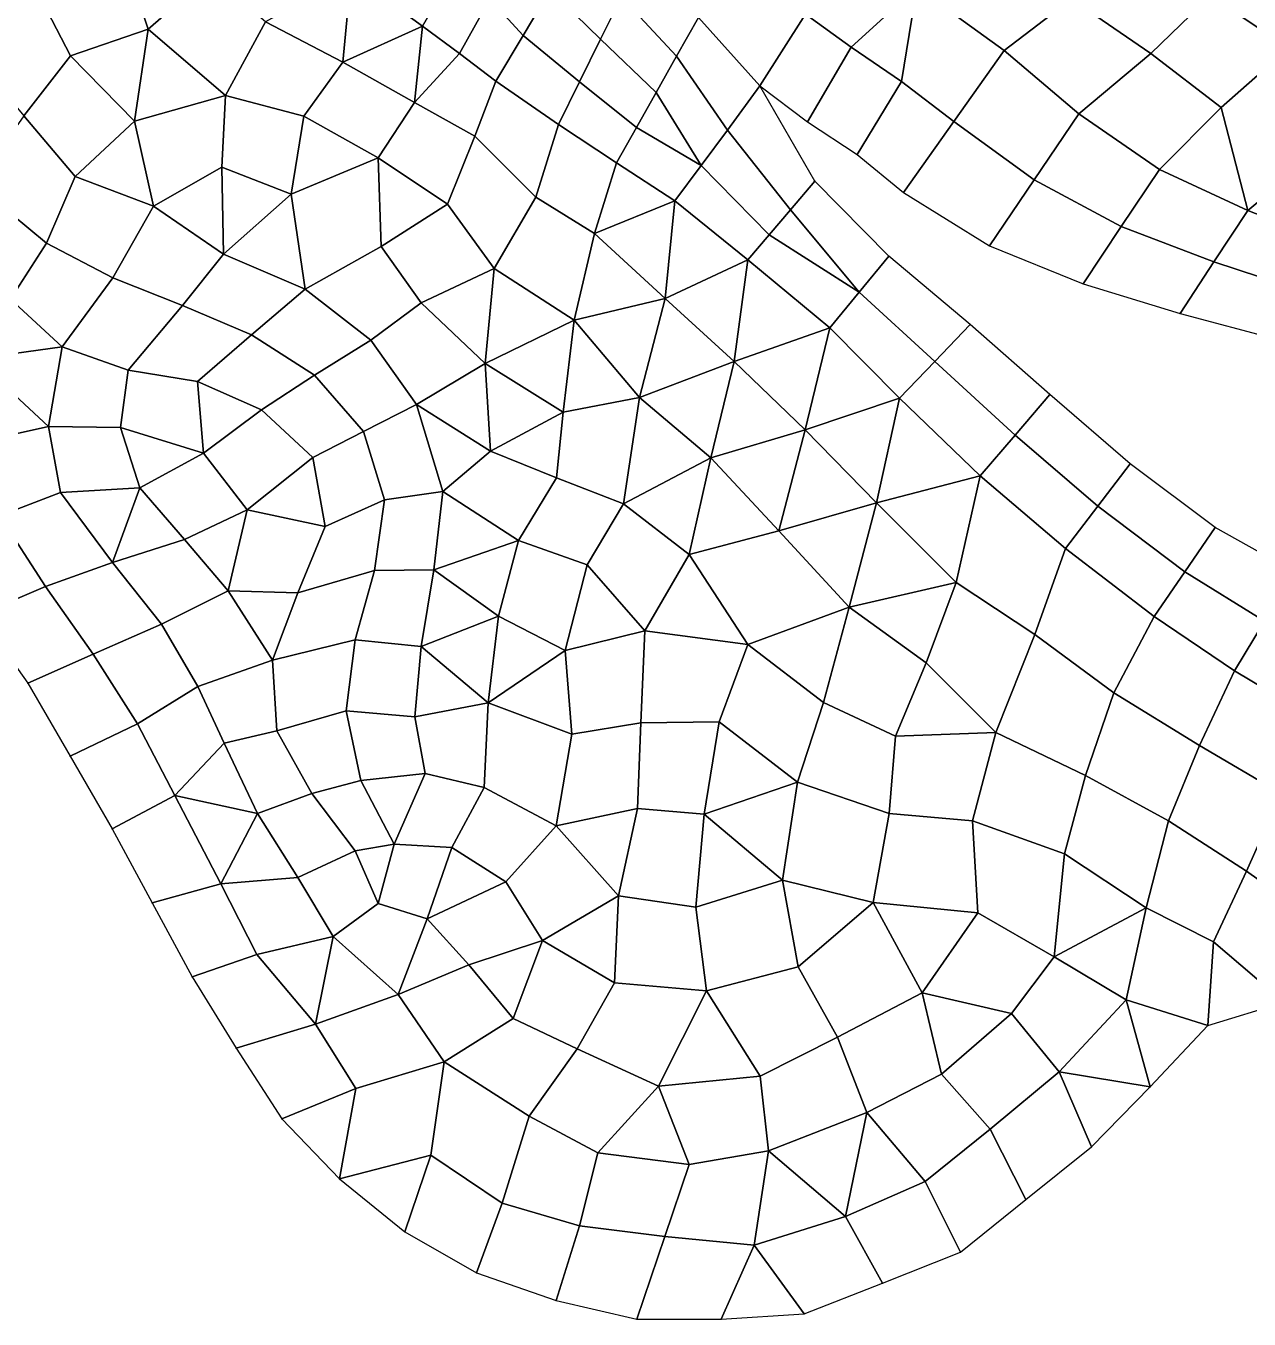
# Model space of a CAD drawing. Extents: x 380707 to 407438, y 6452841 to 6483357.
# Drawn here: x 396583.5 to 396801.6, y 6455358.6 to 6455589.2 of the extents above; entities that cross this region are included whole.
import ezdxf

# ---------------------------------------------------------------- set-up
doc = ezdxf.new("R2010")
doc.units = 0
for name, color, linetype in [('MESH_BOUND', 25, 'CONTINUOUS'), ('MESH_ELEMS', 18, 'CONTINUOUS'), ('MESH_NODES', 18, 'CONTINUOUS')]:
    doc.layers.add(name, color=color, linetype=linetype)

msp = doc.modelspace()

# ---------------------------------------------------------------- linework, layer by layer
at = {"layer": 'MESH_BOUND', "color": 25}
for points in [[(396714.351, 6455578.52, -0.865), (396722.853, 6455572.05, -0.725)], [(396724.165, 6455561.52, -0.805), (396714.351, 6455578.52, -0.865)], [(396722.853, 6455572.05, -0.725), (396731.751, 6455566.23, -0.749)], [(396731.751, 6455566.23, -0.749), (396740.02, 6455559.45, -0.567)], [(396737.364, 6455548.09, -0.779), (396724.165, 6455561.52, -0.805)], [(396740.02, 6455559.45, -0.567), (396755.334, 6455549.95, -0.364)], [(396755.334, 6455549.95, -0.364), (396772.041, 6455543.17, -0.57)], [(396751.883, 6455535.94, -0.368), (396737.364, 6455548.09, -0.779)], [(396772.041, 6455543.17, -0.57), (396789.306, 6455537.92, -0.703)], [(396766.106, 6455523.46, -0.263), (396751.883, 6455535.94, -0.368)], [(396789.306, 6455537.92, -0.703), (396806.738, 6455533.25, -0.763)], [(396780.415, 6455511.07, -0.44), (396766.106, 6455523.46, -0.263)], [(396795.59, 6455499.76, -0.695), (396780.415, 6455511.07, -0.44)], [(396809.722, 6455491.85, -0.756), (396795.59, 6455499.76, -0.695)], [(396575.189, 6455484.18, 0.588), (396583.863, 6455471.96, 0.517)], [(396583.863, 6455471.96, 0.517), (396591.38, 6455458.99, 0.954)], [(396591.38, 6455458.99, 0.954), (396598.897, 6455446.02, 0.826)], [(396598.897, 6455446.02, 0.826), (396606.031, 6455432.83, 1.006)], [(396606.031, 6455432.83, 1.006), (396613.138, 6455419.63, 1.055)], [(396613.138, 6455419.63, 1.055), (396621.02, 6455406.89, 0.788)], [(396794.275, 6455410.93, 0.219), (396807.899, 6455415.07, 0.29)], [(396783.974, 6455400.03, 0.289), (396794.275, 6455410.93, 0.219)], [(396621.02, 6455406.89, 0.788), (396629.137, 6455394.28, 0.73)], [(396773.508, 6455389.32, 0.325), (396783.974, 6455400.03, 0.289)], [(396629.137, 6455394.28, 0.73), (396639.425, 6455383.62, 1.031)], [(396761.83, 6455379.92, 0.475), (396773.508, 6455389.32, 0.325)], [(396639.425, 6455383.62, 1.031), (396651.056, 6455374.16, 0.427)], [(396750.152, 6455370.52, 0.491), (396761.83, 6455379.92, 0.475)], [(396651.056, 6455374.16, 0.427), (396663.87, 6455366.83, 0.344)], [(396736.228, 6455364.99, 0.485), (396750.152, 6455370.52, 0.491)], [(396663.87, 6455366.83, 0.344), (396678.033, 6455361.91, 0.559)], [(396722.273, 6455359.51, 0.416), (396736.228, 6455364.99, 0.485)], [(396678.033, 6455361.91, 0.559), (396692.468, 6455358.6, 0.499)], [(396692.468, 6455358.6, 0.499), (396707.46, 6455358.58, 0.48)], [(396707.46, 6455358.58, 0.48), (396722.273, 6455359.51, 0.416)]]:
    msp.add_polyline3d(points, dxfattribs=at)
at = {"layer": 'MESH_ELEMS', "color": 178}
for points in [[(396648.072, 6455609.74, -0.617), (396641.514, 6455598.39, -0.032), (396654.24, 6455589.15, -0.355), (396660.88, 6455600.7, -0.863)], [(396794.768, 6455594.62, 0.436), (396808.648, 6455585.23, 0.406), (396814.606, 6455601.07, 0.299), (396798.145, 6455610.79, 0.39)], [(396605.283, 6455588.58, 0.337), (396599.862, 6455605.05, 0.414), (396585.626, 6455595.13, 0.421), (396591.45, 6455583.87, 0.527)], [(396599.862, 6455605.05, 0.414), (396605.283, 6455588.58, 0.337), (396616.393, 6455598.29, 0.186), (396599.862, 6455605.05, 0.414)], [(396784.111, 6455584.24, 0.132), (396794.768, 6455594.62, 0.436), (396780.261, 6455604.85, 0.418), (396769.966, 6455593.99, 0.107)], [(396568.586, 6455603.08, 0.49), (396572.287, 6455586.12, 0.256), (396585.626, 6455595.13, 0.421), (396568.586, 6455603.08, 0.49)], [(396676.995, 6455595.62, -0.963), (396671.723, 6455603.8, -0.925), (396666.258, 6455594.03, -0.903), (396672.153, 6455587.47, -0.925)], [(396689.73, 6455594.39, -1.167), (396681.838, 6455603.78, -1.181), (396676.995, 6455595.62, -0.963), (396685.981, 6455586.79, -1.164)], [(396730.631, 6455604.06, 0.109), (396722.491, 6455591.29, -0.771), (396730.655, 6455585.39, -0.851), (396742.371, 6455596.07, 0.238)], [(396757.968, 6455584.77, 0.044), (396769.966, 6455593.99, 0.107), (396757.859, 6455603.71, 0.249), (396742.371, 6455596.07, 0.238)], [(396666.258, 6455594.03, -0.903), (396660.88, 6455600.7, -0.863), (396654.24, 6455589.15, -0.355), (396660.792, 6455584.25, -0.425)], [(396703.41, 6455590.66, -1.075), (396693.48, 6455602, -1.195), (396689.73, 6455594.39, -1.167), (396699.529, 6455583.79, -1.151)], [(396703.41, 6455590.66, -1.075), (396714.351, 6455578.52, -0.865), (396722.491, 6455591.29, -0.771), (396712.021, 6455600.8, -0.804)], [(396619.065, 6455576.75, 0.429), (396626.217, 6455589.9, 0.198), (396616.393, 6455598.29, 0.186), (396605.283, 6455588.58, 0.337)], [(396640.036, 6455582.7, 0.097), (396641.514, 6455598.39, -0.032), (396626.217, 6455589.9, 0.198), (396640.036, 6455582.7, 0.097)], [(396654.24, 6455589.15, -0.355), (396641.514, 6455598.39, -0.032), (396640.036, 6455582.7, 0.097), (396654.24, 6455589.15, -0.355)], [(396685.981, 6455586.79, -1.164), (396676.995, 6455595.62, -0.963), (396672.153, 6455587.47, -0.925), (396682.231, 6455579.18, -1.179)], [(396742.371, 6455596.07, 0.238), (396730.655, 6455585.39, -0.851), (396739.66, 6455579.27, -0.827), (396742.371, 6455596.07, 0.238)], [(396742.371, 6455596.07, 0.238), (396739.66, 6455579.27, -0.827), (396748.994, 6455572.11, -0.821), (396757.968, 6455584.77, 0.044)], [(396591.45, 6455583.87, 0.527), (396585.626, 6455595.13, 0.421), (396572.287, 6455586.12, 0.256), (396583.117, 6455573.13, 0.45)], [(396672.153, 6455587.47, -0.925), (396666.258, 6455594.03, -0.903), (396660.792, 6455584.25, -0.425), (396667.31, 6455579.31, -0.408)], [(396699.529, 6455583.79, -1.151), (396689.73, 6455594.39, -1.167), (396685.981, 6455586.79, -1.164), (396695.883, 6455577.32, -1.429)], [(396769.966, 6455593.99, 0.107), (396757.968, 6455584.77, 0.044), (396771.27, 6455573.49, -0.094), (396784.111, 6455584.24, 0.132)], [(396796.632, 6455574.61, 0.15), (396808.648, 6455585.23, 0.406), (396794.768, 6455594.62, 0.436), (396784.111, 6455584.24, 0.132)], [(396722.491, 6455591.29, -0.771), (396714.351, 6455578.52, -0.865), (396722.853, 6455572.05, -0.725), (396730.655, 6455585.39, -0.851)], [(396626.217, 6455589.9, 0.198), (396619.065, 6455576.75, 0.429), (396633.076, 6455573.08, 0.138), (396640.036, 6455582.7, 0.097)], [(396654.24, 6455589.15, -0.355), (396640.036, 6455582.7, 0.097), (396652.792, 6455575.5, 0.146), (396654.24, 6455589.15, -0.355)], [(396660.792, 6455584.25, -0.425), (396654.24, 6455589.15, -0.355), (396652.792, 6455575.5, 0.146), (396660.792, 6455584.25, -0.425)], [(396714.351, 6455578.52, -0.865), (396703.41, 6455590.66, -1.075), (396699.529, 6455583.79, -1.151), (396708.618, 6455570.6, -1.159)], [(396602.864, 6455572.2, 0.585), (396605.283, 6455588.58, 0.337), (396591.45, 6455583.87, 0.527), (396602.864, 6455572.2, 0.585)], [(396619.065, 6455576.75, 0.429), (396605.283, 6455588.58, 0.337), (396602.864, 6455572.2, 0.585), (396619.065, 6455576.75, 0.429)], [(396682.231, 6455579.18, -1.179), (396672.153, 6455587.47, -0.925), (396667.31, 6455579.31, -0.408), (396678.481, 6455571.58, -0.625)], [(396695.883, 6455577.32, -1.429), (396685.981, 6455586.79, -1.164), (396682.231, 6455579.18, -1.179), (396692.359, 6455571.04, -1.675)], [(396667.31, 6455579.31, -0.408), (396660.792, 6455584.25, -0.425), (396652.792, 6455575.5, 0.146), (396663.552, 6455569.49, 0.243)], [(396730.655, 6455585.39, -0.851), (396722.853, 6455572.05, -0.725), (396731.751, 6455566.23, -0.749), (396739.66, 6455579.27, -0.827)], [(396748.994, 6455572.11, -0.821), (396763.302, 6455561.72, -0.792), (396771.27, 6455573.49, -0.094), (396757.968, 6455584.77, 0.044)], [(396785.62, 6455563.59, -0.327), (396796.632, 6455574.61, 0.15), (396784.111, 6455584.24, 0.132), (396771.27, 6455573.49, -0.094)], [(396796.632, 6455574.61, 0.15), (396801.389, 6455556.26, -0.384), (396815.083, 6455567.61, 0.196), (396808.648, 6455585.23, 0.406)], [(396602.864, 6455572.2, 0.585), (396591.45, 6455583.87, 0.527), (396583.117, 6455573.13, 0.45), (396592.311, 6455562.32, 0.575)], [(396646.297, 6455565.63, 0.28), (396652.792, 6455575.5, 0.146), (396640.036, 6455582.7, 0.097), (396633.076, 6455573.08, 0.138)], [(396708.618, 6455570.6, -1.159), (396699.529, 6455583.79, -1.151), (396695.883, 6455577.32, -1.429), (396703.906, 6455564.29, -1.669)], [(396678.481, 6455571.58, -0.625), (396667.31, 6455579.31, -0.408), (396663.552, 6455569.49, 0.243), (396674.46, 6455558.66, 0.135)], [(396692.359, 6455571.04, -1.675), (396682.231, 6455579.18, -1.179), (396678.481, 6455571.58, -0.625), (396688.838, 6455564.77, -0.907)], [(396703.906, 6455564.29, -1.669), (396695.883, 6455577.32, -1.429), (396692.359, 6455571.04, -1.675), (396703.906, 6455564.29, -1.669)], [(396719.859, 6455556.36, -1.336), (396724.165, 6455561.52, -0.805), (396714.351, 6455578.52, -0.865), (396708.618, 6455570.6, -1.159)], [(396739.66, 6455579.27, -0.827), (396731.751, 6455566.23, -0.749), (396740.02, 6455559.45, -0.567), (396748.994, 6455572.11, -0.821)], [(396602.864, 6455572.2, 0.585), (396606.257, 6455557.02, 0.603), (396618.451, 6455564.01, 0.632), (396619.065, 6455576.75, 0.429)], [(396633.076, 6455573.08, 0.138), (396619.065, 6455576.75, 0.429), (396618.451, 6455564.01, 0.632), (396630.812, 6455559.15, 0.497)], [(396663.552, 6455569.49, 0.243), (396652.792, 6455575.5, 0.146), (396646.297, 6455565.63, 0.28), (396658.655, 6455557.41, 0.335)], [(396574.506, 6455560.92, 0.334), (396587.151, 6455550.45, 0.17), (396592.311, 6455562.32, 0.575), (396583.117, 6455573.13, 0.45)], [(396646.297, 6455565.63, 0.28), (396633.076, 6455573.08, 0.138), (396630.812, 6455559.15, 0.497), (396646.297, 6455565.63, 0.28)], [(396763.302, 6455561.72, -0.792), (396778.83, 6455553.38, -0.855), (396785.62, 6455563.59, -0.327), (396771.27, 6455573.49, -0.094)], [(396801.389, 6455556.26, -0.384), (396796.632, 6455574.61, 0.15), (396785.62, 6455563.59, -0.327), (396801.389, 6455556.26, -0.384)], [(396592.311, 6455562.32, 0.575), (396606.257, 6455557.02, 0.603), (396602.864, 6455572.2, 0.585), (396592.311, 6455562.32, 0.575)], [(396688.838, 6455564.77, -0.907), (396678.481, 6455571.58, -0.625), (396674.46, 6455558.66, 0.135), (396684.892, 6455552.17, 0.159)], [(396703.906, 6455564.29, -1.669), (396692.359, 6455571.04, -1.675), (396688.838, 6455564.77, -0.907), (396699.195, 6455557.97, -1.009)], [(396716.031, 6455551.91, -1.438), (396719.859, 6455556.36, -1.336), (396708.618, 6455570.6, -1.159), (396703.906, 6455564.29, -1.669)], [(396740.02, 6455559.45, -0.567), (396755.334, 6455549.95, -0.364), (396763.302, 6455561.72, -0.792), (396748.994, 6455572.11, -0.821)], [(396658.655, 6455557.41, 0.335), (396667.028, 6455545.94, 0.229), (396674.46, 6455558.66, 0.135), (396663.552, 6455569.49, 0.243)], [(396646.877, 6455549.84, 0.324), (396646.297, 6455565.63, 0.28), (396630.812, 6455559.15, 0.497), (396633.293, 6455542.22, 0.363)], [(396646.297, 6455565.63, 0.28), (396646.877, 6455549.84, 0.324), (396658.655, 6455557.41, 0.335), (396646.297, 6455565.63, 0.28)], [(396817.631, 6455549.91, -0.343), (396815.083, 6455567.61, 0.196), (396801.389, 6455556.26, -0.384), (396817.631, 6455549.91, -0.343)], [(396618.451, 6455564.01, 0.632), (396606.257, 6455557.02, 0.603), (396618.749, 6455548.47, 0.503), (396618.451, 6455564.01, 0.632)], [(396630.812, 6455559.15, 0.497), (396618.451, 6455564.01, 0.632), (396618.749, 6455548.47, 0.503), (396630.812, 6455559.15, 0.497)], [(396684.892, 6455552.17, 0.159), (396699.195, 6455557.97, -1.009), (396688.838, 6455564.77, -0.907), (396684.892, 6455552.17, 0.159)], [(396712.211, 6455547.48, -0.851), (396716.031, 6455551.91, -1.438), (396703.906, 6455564.29, -1.669), (396699.195, 6455557.97, -1.009)], [(396778.83, 6455553.38, -0.855), (396795.347, 6455547.09, -0.867), (396801.389, 6455556.26, -0.384), (396785.62, 6455563.59, -0.327)], [(396598.988, 6455544.25, 0.082), (396606.257, 6455557.02, 0.603), (396592.311, 6455562.32, 0.575), (396587.151, 6455550.45, 0.17)], [(396732.112, 6455541.71, -1.518), (396737.364, 6455548.09, -0.779), (396724.165, 6455561.52, -0.805), (396719.859, 6455556.36, -1.336)], [(396755.334, 6455549.95, -0.364), (396772.041, 6455543.17, -0.57), (396778.83, 6455553.38, -0.855), (396763.302, 6455561.72, -0.792)], [(396587.151, 6455550.45, 0.17), (396574.506, 6455560.92, 0.334), (396568.949, 6455550.68, 0.218), (396580.769, 6455540.43, 0.124)], [(396633.293, 6455542.22, 0.363), (396630.812, 6455559.15, 0.497), (396618.749, 6455548.47, 0.503), (396633.293, 6455542.22, 0.363)], [(396611.425, 6455539.32, 0.252), (396618.749, 6455548.47, 0.503), (396606.257, 6455557.02, 0.603), (396598.988, 6455544.25, 0.082)], [(396658.655, 6455557.41, 0.335), (396646.877, 6455549.84, 0.324), (396653.973, 6455539.8, 0.388), (396667.028, 6455545.94, 0.229)], [(396667.028, 6455545.94, 0.229), (396681.274, 6455536.72, 0.093), (396684.892, 6455552.17, 0.159), (396674.46, 6455558.66, 0.135)], [(396699.195, 6455557.97, -1.009), (396684.892, 6455552.17, 0.159), (396697.494, 6455540.57, 0.037), (396699.195, 6455557.97, -1.009)], [(396699.195, 6455557.97, -1.009), (396697.494, 6455540.57, 0.037), (396712.211, 6455547.48, -0.851), (396699.195, 6455557.97, -1.009)], [(396732.112, 6455541.71, -1.518), (396719.859, 6455556.36, -1.336), (396716.031, 6455551.91, -1.438), (396732.112, 6455541.71, -1.518)], [(396795.347, 6455547.09, -0.867), (396812.184, 6455541.58, -0.857), (396817.631, 6455549.91, -0.343), (396801.389, 6455556.26, -0.384)], [(396681.274, 6455536.72, 0.093), (396697.494, 6455540.57, 0.037), (396684.892, 6455552.17, 0.159), (396681.274, 6455536.72, 0.093)], [(396726.859, 6455535.33, -1.035), (396732.112, 6455541.71, -1.518), (396716.031, 6455551.91, -1.438), (396712.211, 6455547.48, -0.851)], [(396772.041, 6455543.17, -0.57), (396789.306, 6455537.92, -0.703), (396795.347, 6455547.09, -0.867), (396778.83, 6455553.38, -0.855)], [(396580.769, 6455540.43, 0.124), (396589.99, 6455531.94, 0.136), (396598.988, 6455544.25, 0.082), (396587.151, 6455550.45, 0.17)], [(396645.001, 6455533.14, 0.122), (396653.973, 6455539.8, 0.388), (396646.877, 6455549.84, 0.324), (396633.293, 6455542.22, 0.363)], [(396623.73, 6455534.11, 0.109), (396633.293, 6455542.22, 0.363), (396618.749, 6455548.47, 0.503), (396611.425, 6455539.32, 0.252)], [(396709.801, 6455529.31, 0.073), (396712.211, 6455547.48, -0.851), (396697.494, 6455540.57, 0.037), (396709.801, 6455529.31, 0.073)], [(396726.859, 6455535.33, -1.035), (396712.211, 6455547.48, -0.851), (396709.801, 6455529.31, 0.073), (396726.859, 6455535.33, -1.035)], [(396745.568, 6455529.36, -1.479), (396751.883, 6455535.94, -0.368), (396737.364, 6455548.09, -0.779), (396732.112, 6455541.71, -1.518)], [(396665.399, 6455528.97, 0.121), (396667.028, 6455545.94, 0.229), (396653.973, 6455539.8, 0.388), (396665.399, 6455528.97, 0.121)], [(396681.274, 6455536.72, 0.093), (396667.028, 6455545.94, 0.229), (396665.399, 6455528.97, 0.121), (396681.274, 6455536.72, 0.093)], [(396789.306, 6455537.92, -0.703), (396806.738, 6455533.25, -0.763), (396812.184, 6455541.58, -0.857), (396795.347, 6455547.09, -0.867)], [(396589.99, 6455531.94, 0.136), (396601.724, 6455527.81, 0.233), (396611.425, 6455539.32, 0.252), (396598.988, 6455544.25, 0.082)], [(396580.769, 6455540.43, 0.124), (396574.524, 6455529.83, 0.497), (396589.99, 6455531.94, 0.136), (396580.769, 6455540.43, 0.124)], [(396633.293, 6455542.22, 0.363), (396623.73, 6455534.11, 0.109), (396634.955, 6455526.9, 0.048), (396645.001, 6455533.14, 0.122)], [(396692.913, 6455522.9, 0.002), (396697.494, 6455540.57, 0.037), (396681.274, 6455536.72, 0.093), (396692.913, 6455522.9, 0.002)], [(396692.913, 6455522.9, 0.002), (396709.801, 6455529.31, 0.073), (396697.494, 6455540.57, 0.037), (396692.913, 6455522.9, 0.002)], [(396739.254, 6455522.77, -1.067), (396745.568, 6455529.36, -1.479), (396732.112, 6455541.71, -1.518), (396726.859, 6455535.33, -1.035)], [(396601.724, 6455527.81, 0.233), (396614.084, 6455525.79, 0.362), (396623.73, 6455534.11, 0.109), (396611.425, 6455539.32, 0.252)], [(396653.137, 6455521.67, 0.203), (396665.399, 6455528.97, 0.121), (396653.973, 6455539.8, 0.388), (396645.001, 6455533.14, 0.122)], [(396681.274, 6455536.72, 0.093), (396665.399, 6455528.97, 0.121), (396679.333, 6455520.32, 0.097), (396681.274, 6455536.72, 0.093)], [(396692.913, 6455522.9, 0.002), (396681.274, 6455536.72, 0.093), (396679.333, 6455520.32, 0.097), (396692.913, 6455522.9, 0.002)], [(396759.898, 6455516.22, -1.262), (396766.106, 6455523.46, -0.263), (396751.883, 6455535.94, -0.368), (396745.568, 6455529.36, -1.479)], [(396614.084, 6455525.79, 0.362), (396625.487, 6455520.71, 0.377), (396634.955, 6455526.9, 0.048), (396623.73, 6455534.11, 0.109)], [(396726.859, 6455535.33, -1.035), (396709.801, 6455529.31, 0.073), (396722.445, 6455517.16, 0.031), (396726.859, 6455535.33, -1.035)], [(396726.859, 6455535.33, -1.035), (396722.445, 6455517.16, 0.031), (396739.254, 6455522.77, -1.067), (396726.859, 6455535.33, -1.035)], [(396574.524, 6455529.83, 0.497), (396587.503, 6455517.72, 0.485), (396589.99, 6455531.94, 0.136), (396574.524, 6455529.83, 0.497)], [(396601.724, 6455527.81, 0.233), (396589.99, 6455531.94, 0.136), (396587.503, 6455517.72, 0.485), (396600.344, 6455517.55, 0.504)], [(396645.001, 6455533.14, 0.122), (396634.955, 6455526.9, 0.048), (396643.701, 6455516.86, 0.202), (396653.137, 6455521.67, 0.203)], [(396587.503, 6455517.72, 0.485), (396574.524, 6455529.83, 0.497), (396570.699, 6455514.02, 0.403), (396587.503, 6455517.72, 0.485)], [(396665.399, 6455528.97, 0.121), (396653.137, 6455521.67, 0.203), (396666.367, 6455513.34, 0.187), (396665.399, 6455528.97, 0.121)], [(396666.367, 6455513.34, 0.187), (396679.333, 6455520.32, 0.097), (396665.399, 6455528.97, 0.121), (396666.367, 6455513.34, 0.187)], [(396692.913, 6455522.9, 0.002), (396705.627, 6455512.17, 0.191), (396709.801, 6455529.31, 0.073), (396692.913, 6455522.9, 0.002)], [(396722.445, 6455517.16, 0.031), (396709.801, 6455529.31, 0.073), (396705.627, 6455512.17, 0.191), (396722.445, 6455517.16, 0.031)], [(396753.69, 6455508.98, -1.01), (396759.898, 6455516.22, -1.262), (396745.568, 6455529.36, -1.479), (396739.254, 6455522.77, -1.067)], [(396600.344, 6455517.55, 0.504), (396615.176, 6455512.97, 0.495), (396614.084, 6455525.79, 0.362), (396601.724, 6455527.81, 0.233)], [(396625.487, 6455520.71, 0.377), (396634.636, 6455512.24, 0.29), (396643.701, 6455516.86, 0.202), (396634.955, 6455526.9, 0.048)], [(396614.084, 6455525.79, 0.362), (396615.176, 6455512.97, 0.495), (396625.487, 6455520.71, 0.377), (396614.084, 6455525.79, 0.362)], [(396690.045, 6455503.94, 0.308), (396692.913, 6455522.9, 0.002), (396679.333, 6455520.32, 0.097), (396678.093, 6455508.61, 0.13)], [(396690.045, 6455503.94, 0.308), (396705.627, 6455512.17, 0.191), (396692.913, 6455522.9, 0.002), (396690.045, 6455503.94, 0.308)], [(396735.209, 6455504.11, 0.126), (396739.254, 6455522.77, -1.067), (396722.445, 6455517.16, 0.031), (396735.209, 6455504.11, 0.126)], [(396739.254, 6455522.77, -1.067), (396735.209, 6455504.11, 0.126), (396753.69, 6455508.98, -1.01), (396739.254, 6455522.77, -1.067)], [(396774.637, 6455503.53, -1.461), (396780.415, 6455511.07, -0.44), (396766.106, 6455523.46, -0.263), (396759.898, 6455516.22, -1.262)], [(396622.975, 6455502.91, 0.356), (396634.636, 6455512.24, 0.29), (396625.487, 6455520.71, 0.377), (396615.176, 6455512.97, 0.495)], [(396657.821, 6455506.16, 0.327), (396653.137, 6455521.67, 0.203), (396643.701, 6455516.86, 0.202), (396647.452, 6455504.68, 0.224)], [(396653.137, 6455521.67, 0.203), (396657.821, 6455506.16, 0.327), (396666.367, 6455513.34, 0.187), (396653.137, 6455521.67, 0.203)], [(396666.367, 6455513.34, 0.187), (396678.093, 6455508.61, 0.13), (396679.333, 6455520.32, 0.097), (396666.367, 6455513.34, 0.187)], [(396587.503, 6455517.72, 0.485), (396570.699, 6455514.02, 0.403), (396578.811, 6455501.8, 0.371), (396589.642, 6455505.96, 0.5)], [(396589.642, 6455505.96, 0.5), (396603.825, 6455506.79, 0.507), (396600.344, 6455517.55, 0.504), (396587.503, 6455517.72, 0.485)], [(396615.176, 6455512.97, 0.495), (396600.344, 6455517.55, 0.504), (396603.825, 6455506.79, 0.507), (396615.176, 6455512.97, 0.495)], [(396636.854, 6455499.93, 0.1), (396647.452, 6455504.68, 0.224), (396643.701, 6455516.86, 0.202), (396634.636, 6455512.24, 0.29)], [(396722.445, 6455517.16, 0.031), (396705.627, 6455512.17, 0.191), (396717.736, 6455499.14, 0.197), (396722.445, 6455517.16, 0.031)], [(396735.209, 6455504.11, 0.126), (396722.445, 6455517.16, 0.031), (396717.736, 6455499.14, 0.197), (396735.209, 6455504.11, 0.126)], [(396768.859, 6455495.99, -0.754), (396774.637, 6455503.53, -1.461), (396759.898, 6455516.22, -1.262), (396753.69, 6455508.98, -1.01)], [(396615.176, 6455512.97, 0.495), (396603.825, 6455506.79, 0.507), (396611.783, 6455497.62, 0.483), (396622.975, 6455502.91, 0.356)], [(396666.367, 6455513.34, 0.187), (396657.821, 6455506.16, 0.327), (396671.354, 6455497.43, 0.223), (396678.093, 6455508.61, 0.13)], [(396634.636, 6455512.24, 0.29), (396622.975, 6455502.91, 0.356), (396636.854, 6455499.93, 0.1), (396634.636, 6455512.24, 0.29)], [(396690.045, 6455503.94, 0.308), (396701.779, 6455494.93, 0.438), (396705.627, 6455512.17, 0.191), (396690.045, 6455503.94, 0.308)], [(396705.627, 6455512.17, 0.191), (396701.779, 6455494.93, 0.438), (396717.736, 6455499.14, 0.197), (396705.627, 6455512.17, 0.191)], [(396790.158, 6455491.81, -1.396), (396795.59, 6455499.76, -0.695), (396780.415, 6455511.07, -0.44), (396774.637, 6455503.53, -1.461)], [(396683.584, 6455493.08, 0.44), (396690.045, 6455503.94, 0.308), (396678.093, 6455508.61, 0.13), (396671.354, 6455497.43, 0.223)], [(396749.413, 6455489.94, 0.116), (396753.69, 6455508.98, -1.01), (396735.209, 6455504.11, 0.126), (396749.413, 6455489.94, 0.116)], [(396768.859, 6455495.99, -0.754), (396753.69, 6455508.98, -1.01), (396749.413, 6455489.94, 0.116), (396763.412, 6455480.65, 0.145)], [(396589.642, 6455505.96, 0.5), (396578.811, 6455501.8, 0.371), (396586.982, 6455489.19, 0.554), (396598.917, 6455493.5, 0.421)], [(396589.642, 6455505.96, 0.5), (396598.917, 6455493.5, 0.421), (396603.825, 6455506.79, 0.507), (396589.642, 6455505.96, 0.5)], [(396603.825, 6455506.79, 0.507), (396598.917, 6455493.5, 0.421), (396611.783, 6455497.62, 0.483), (396603.825, 6455506.79, 0.507)], [(396656.252, 6455492.19, 0.463), (396657.821, 6455506.16, 0.327), (396647.452, 6455504.68, 0.224), (396645.65, 6455492.05, 0.197)], [(396671.354, 6455497.43, 0.223), (396657.821, 6455506.16, 0.327), (396656.252, 6455492.19, 0.463), (396671.354, 6455497.43, 0.223)], [(396631.978, 6455488.08, 0.147), (396645.65, 6455492.05, 0.197), (396647.452, 6455504.68, 0.224), (396636.854, 6455499.93, 0.1)], [(396683.584, 6455493.08, 0.44), (396693.858, 6455481.32, 0.467), (396701.779, 6455494.93, 0.438), (396690.045, 6455503.94, 0.308)], [(396735.209, 6455504.11, 0.126), (396717.736, 6455499.14, 0.197), (396730.334, 6455485.51, 0.189), (396735.209, 6455504.11, 0.126)], [(396735.209, 6455504.11, 0.126), (396730.334, 6455485.51, 0.189), (396749.413, 6455489.94, 0.116), (396735.209, 6455504.11, 0.126)], [(396784.726, 6455483.87, -0.474), (396790.158, 6455491.81, -1.396), (396774.637, 6455503.53, -1.461), (396768.859, 6455495.99, -0.754)], [(396575.189, 6455484.18, 0.588), (396586.982, 6455489.19, 0.554), (396578.811, 6455501.8, 0.371), (396566.387, 6455496.31, 0.375)], [(396622.975, 6455502.91, 0.356), (396611.783, 6455497.62, 0.483), (396619.587, 6455488.46, 0.525), (396622.975, 6455502.91, 0.356)], [(396631.978, 6455488.08, 0.147), (396636.854, 6455499.93, 0.1), (396622.975, 6455502.91, 0.356), (396619.587, 6455488.46, 0.525)], [(396717.736, 6455499.14, 0.197), (396701.779, 6455494.93, 0.438), (396712.228, 6455478.85, 0.41), (396730.334, 6455485.51, 0.189)], [(396790.158, 6455491.81, -1.396), (396804.376, 6455483.01, -1.498), (396809.722, 6455491.85, -0.756), (396795.59, 6455499.76, -0.695)], [(396611.783, 6455497.62, 0.483), (396598.917, 6455493.5, 0.421), (396607.698, 6455482.49, 0.496), (396619.587, 6455488.46, 0.525)], [(396671.354, 6455497.43, 0.223), (396656.252, 6455492.19, 0.463), (396667.747, 6455483.91, 0.43), (396671.354, 6455497.43, 0.223)], [(396683.584, 6455493.08, 0.44), (396671.354, 6455497.43, 0.223), (396667.747, 6455483.91, 0.43), (396679.647, 6455477.79, 0.47)], [(396693.858, 6455481.32, 0.467), (396712.228, 6455478.85, 0.41), (396701.779, 6455494.93, 0.438), (396693.858, 6455481.32, 0.467)], [(396763.412, 6455480.65, 0.145), (396777.504, 6455470.28, 0.185), (396784.726, 6455483.87, -0.474), (396768.859, 6455495.99, -0.754)], [(396595.463, 6455477.17, 0.647), (396607.698, 6455482.49, 0.496), (396598.917, 6455493.5, 0.421), (396586.982, 6455489.19, 0.554)], [(396627.461, 6455476.1, 0.209), (396642.211, 6455479.71, 0.524), (396645.65, 6455492.05, 0.197), (396631.978, 6455488.08, 0.147)], [(396645.65, 6455492.05, 0.197), (396642.211, 6455479.71, 0.524), (396653.963, 6455478.49, 0.523), (396656.252, 6455492.19, 0.463)], [(396667.747, 6455483.91, 0.43), (396656.252, 6455492.19, 0.463), (396653.963, 6455478.49, 0.523), (396667.747, 6455483.91, 0.43)], [(396683.584, 6455493.08, 0.44), (396679.647, 6455477.79, 0.47), (396693.858, 6455481.32, 0.467), (396683.584, 6455493.08, 0.44)], [(396784.726, 6455483.87, -0.474), (396799.03, 6455474.16, -0.262), (396804.376, 6455483.01, -1.498), (396790.158, 6455491.81, -1.396)], [(396730.334, 6455485.51, 0.189), (396744.057, 6455475.62, 0.226), (396749.413, 6455489.94, 0.116), (396730.334, 6455485.51, 0.189)], [(396744.057, 6455475.62, 0.226), (396756.489, 6455463.19, 0.458), (396763.412, 6455480.65, 0.145), (396749.413, 6455489.94, 0.116)], [(396583.863, 6455471.96, 0.517), (396595.463, 6455477.17, 0.647), (396586.982, 6455489.19, 0.554), (396575.189, 6455484.18, 0.588)], [(396614.164, 6455471.39, 0.502), (396627.461, 6455476.1, 0.209), (396619.587, 6455488.46, 0.525), (396607.698, 6455482.49, 0.496)], [(396631.978, 6455488.08, 0.147), (396619.587, 6455488.46, 0.525), (396627.461, 6455476.1, 0.209), (396631.978, 6455488.08, 0.147)], [(396730.334, 6455485.51, 0.189), (396712.228, 6455478.85, 0.41), (396725.737, 6455468.54, 0.181), (396730.334, 6455485.51, 0.189)], [(396725.737, 6455468.54, 0.181), (396738.574, 6455462.51, 0.329), (396744.057, 6455475.62, 0.226), (396730.334, 6455485.51, 0.189)], [(396665.912, 6455468.48, 0.488), (396667.747, 6455483.91, 0.43), (396653.963, 6455478.49, 0.523), (396665.912, 6455468.48, 0.488)], [(396667.747, 6455483.91, 0.43), (396665.912, 6455468.48, 0.488), (396679.647, 6455477.79, 0.47), (396667.747, 6455483.91, 0.43)], [(396777.504, 6455470.28, 0.185), (396792.794, 6455460.88, 0.255), (396799.03, 6455474.16, -0.262), (396784.726, 6455483.87, -0.474)], [(396799.03, 6455474.16, -0.262), (396813.899, 6455465.35, -0.316), (396819.279, 6455475.48, -1.291), (396804.376, 6455483.01, -1.498)], [(396603.427, 6455464.71, 0.594), (396614.164, 6455471.39, 0.502), (396607.698, 6455482.49, 0.496), (396595.463, 6455477.17, 0.647)], [(396693.13, 6455464.92, 0.461), (396693.858, 6455481.32, 0.467), (396679.647, 6455477.79, 0.47), (396680.84, 6455462.88, 0.437)], [(396707.104, 6455465.1, 0.501), (396712.228, 6455478.85, 0.41), (396693.858, 6455481.32, 0.467), (396693.13, 6455464.92, 0.461)], [(396756.489, 6455463.19, 0.458), (396772.446, 6455455.5, 0.227), (396777.504, 6455470.28, 0.185), (396763.412, 6455480.65, 0.145)], [(396628.249, 6455463.46, 0.208), (396640.617, 6455467.07, 0.406), (396642.211, 6455479.71, 0.524), (396627.461, 6455476.1, 0.209)], [(396652.835, 6455465.97, 0.482), (396653.963, 6455478.49, 0.523), (396642.211, 6455479.71, 0.524), (396640.617, 6455467.07, 0.406)], [(396653.963, 6455478.49, 0.523), (396652.835, 6455465.97, 0.482), (396665.912, 6455468.48, 0.488), (396653.963, 6455478.49, 0.523)], [(396707.104, 6455465.1, 0.501), (396721.072, 6455454.31, 0.49), (396725.737, 6455468.54, 0.181), (396712.228, 6455478.85, 0.41)], [(396591.38, 6455458.99, 0.954), (396603.427, 6455464.71, 0.594), (396595.463, 6455477.17, 0.647), (396583.863, 6455471.96, 0.517)], [(396628.249, 6455463.46, 0.208), (396627.461, 6455476.1, 0.209), (396614.164, 6455471.39, 0.502), (396618.855, 6455461.29, 0.567)], [(396680.84, 6455462.88, 0.437), (396679.647, 6455477.79, 0.47), (396665.912, 6455468.48, 0.488), (396680.84, 6455462.88, 0.437)], [(396738.574, 6455462.51, 0.329), (396756.489, 6455463.19, 0.458), (396744.057, 6455475.62, 0.226), (396738.574, 6455462.51, 0.329)], [(396792.794, 6455460.88, 0.255), (396807.35, 6455452.33, 0.016), (396813.899, 6455465.35, -0.316), (396799.03, 6455474.16, -0.262)], [(396618.855, 6455461.29, 0.567), (396614.164, 6455471.39, 0.502), (396603.427, 6455464.71, 0.594), (396610.076, 6455451.93, 0.572)], [(396772.446, 6455455.5, 0.227), (396787.264, 6455447.43, 0.073), (396792.794, 6455460.88, 0.255), (396777.504, 6455470.28, 0.185)], [(396634.46, 6455452.29, 0.306), (396643.214, 6455454.6, 0.076), (396640.617, 6455467.07, 0.406), (396628.249, 6455463.46, 0.208)], [(396652.835, 6455465.97, 0.482), (396640.617, 6455467.07, 0.406), (396643.214, 6455454.6, 0.076), (396654.675, 6455455.89, 0.533)], [(396654.675, 6455455.89, 0.533), (396665.226, 6455453.4, 0.562), (396665.912, 6455468.48, 0.488), (396652.835, 6455465.97, 0.482)], [(396665.226, 6455453.4, 0.562), (396678.078, 6455446.52, 0.377), (396680.84, 6455462.88, 0.437), (396665.912, 6455468.48, 0.488)], [(396721.072, 6455454.31, 0.49), (396737.461, 6455448.72, 0.487), (396738.574, 6455462.51, 0.329), (396725.737, 6455468.54, 0.181)], [(396603.427, 6455464.71, 0.594), (396591.38, 6455458.99, 0.954), (396598.897, 6455446.02, 0.826), (396610.076, 6455451.93, 0.572)], [(396692.582, 6455449.61, 0.386), (396693.13, 6455464.92, 0.461), (396680.84, 6455462.88, 0.437), (396678.078, 6455446.52, 0.377)], [(396704.426, 6455448.6, 0.407), (396707.104, 6455465.1, 0.501), (396693.13, 6455464.92, 0.461), (396692.582, 6455449.61, 0.386)], [(396704.426, 6455448.6, 0.407), (396721.072, 6455454.31, 0.49), (396707.104, 6455465.1, 0.501), (396704.426, 6455448.6, 0.407)], [(396624.793, 6455448.72, 0.604), (396634.46, 6455452.29, 0.306), (396628.249, 6455463.46, 0.208), (396618.855, 6455461.29, 0.567)], [(396752.328, 6455447.44, 0.344), (396756.489, 6455463.19, 0.458), (396738.574, 6455462.51, 0.329), (396737.461, 6455448.72, 0.487)], [(396752.328, 6455447.44, 0.344), (396768.728, 6455441.53, 0.106), (396772.446, 6455455.5, 0.227), (396756.489, 6455463.19, 0.458)], [(396624.793, 6455448.72, 0.604), (396618.855, 6455461.29, 0.567), (396610.076, 6455451.93, 0.572), (396624.793, 6455448.72, 0.604)], [(396807.35, 6455452.33, 0.016), (396792.794, 6455460.88, 0.255), (396787.264, 6455447.43, 0.073), (396801.136, 6455438.45, -0.001)], [(396654.675, 6455455.89, 0.533), (396643.214, 6455454.6, 0.076), (396649.146, 6455443.27, 0.404), (396654.675, 6455455.89, 0.533)], [(396659.459, 6455442.7, 0.308), (396665.226, 6455453.4, 0.562), (396654.675, 6455455.89, 0.533), (396649.146, 6455443.27, 0.404)], [(396768.728, 6455441.53, 0.106), (396783.298, 6455431.93, 0.192), (396787.264, 6455447.43, 0.073), (396772.446, 6455455.5, 0.227)], [(396642.242, 6455442.07, 0.466), (396649.146, 6455443.27, 0.404), (396643.214, 6455454.6, 0.076), (396634.46, 6455452.29, 0.306)], [(396669.11, 6455436.57, 0.37), (396678.078, 6455446.52, 0.377), (396665.226, 6455453.4, 0.562), (396659.459, 6455442.7, 0.308)], [(396704.426, 6455448.6, 0.407), (396718.438, 6455436.83, 0.325), (396721.072, 6455454.31, 0.49), (396704.426, 6455448.6, 0.407)], [(396718.438, 6455436.83, 0.325), (396734.6, 6455432.89, 0.163), (396737.461, 6455448.72, 0.487), (396721.072, 6455454.31, 0.49)], [(396606.031, 6455432.83, 1.006), (396618.269, 6455436.18, 0.59), (396610.076, 6455451.93, 0.572), (396598.897, 6455446.02, 0.826)], [(396610.076, 6455451.93, 0.572), (396618.269, 6455436.18, 0.59), (396624.793, 6455448.72, 0.604), (396610.076, 6455451.93, 0.572)], [(396634.46, 6455452.29, 0.306), (396624.793, 6455448.72, 0.604), (396631.967, 6455437.32, 0.556), (396642.242, 6455442.07, 0.466)], [(396801.136, 6455438.45, -0.001), (396812.068, 6455430.71, 0.42), (396820.033, 6455444.41, 0.405), (396807.35, 6455452.33, 0.016)], [(396624.793, 6455448.72, 0.604), (396618.269, 6455436.18, 0.59), (396631.967, 6455437.32, 0.556), (396624.793, 6455448.72, 0.604)], [(396692.582, 6455449.61, 0.386), (396678.078, 6455446.52, 0.377), (396689.192, 6455434.05, 0.323), (396692.582, 6455449.61, 0.386)], [(396702.97, 6455432.05, 0.209), (396704.426, 6455448.6, 0.407), (396692.582, 6455449.61, 0.386), (396689.192, 6455434.05, 0.323)], [(396704.426, 6455448.6, 0.407), (396702.97, 6455432.05, 0.209), (396718.438, 6455436.83, 0.325), (396704.426, 6455448.6, 0.407)], [(396752.328, 6455447.44, 0.344), (396737.461, 6455448.72, 0.487), (396734.6, 6455432.89, 0.163), (396753.268, 6455431.02, 0.135)], [(396675.624, 6455426.12, 0.406), (396689.192, 6455434.05, 0.323), (396678.078, 6455446.52, 0.377), (396669.11, 6455436.57, 0.37)], [(396768.728, 6455441.53, 0.106), (396752.328, 6455447.44, 0.344), (396753.268, 6455431.02, 0.135), (396766.89, 6455423.21, 0.126)], [(396783.298, 6455431.93, 0.192), (396795.261, 6455425.84, 0.162), (396801.136, 6455438.45, -0.001), (396787.264, 6455447.43, 0.073)], [(396646.344, 6455432.69, 0.21), (396642.242, 6455442.07, 0.466), (396631.967, 6455437.32, 0.556), (396638.285, 6455426.82, 0.508)], [(396649.146, 6455443.27, 0.404), (396642.242, 6455442.07, 0.466), (396646.344, 6455432.69, 0.21), (396649.146, 6455443.27, 0.404)], [(396646.344, 6455432.69, 0.21), (396655.078, 6455429.97, 0.17), (396659.459, 6455442.7, 0.308), (396649.146, 6455443.27, 0.404)], [(396669.11, 6455436.57, 0.37), (396659.459, 6455442.7, 0.308), (396655.078, 6455429.97, 0.17), (396669.11, 6455436.57, 0.37)], [(396766.89, 6455423.21, 0.126), (396783.298, 6455431.93, 0.192), (396768.728, 6455441.53, 0.106), (396766.89, 6455423.21, 0.126)], [(396631.967, 6455437.32, 0.556), (396618.269, 6455436.18, 0.59), (396624.689, 6455423.57, 0.594), (396638.285, 6455426.82, 0.508)], [(396669.11, 6455436.57, 0.37), (396655.078, 6455429.97, 0.17), (396662.472, 6455421.75, 0.056), (396675.624, 6455426.12, 0.406)], [(396721.194, 6455421.42, 0.442), (396718.438, 6455436.83, 0.325), (396702.97, 6455432.05, 0.209), (396704.876, 6455417.13, 0.222)], [(396734.6, 6455432.89, 0.163), (396718.438, 6455436.83, 0.325), (396721.194, 6455421.42, 0.442), (396734.6, 6455432.89, 0.163)], [(396812.068, 6455430.71, 0.42), (396801.136, 6455438.45, -0.001), (396795.261, 6455425.84, 0.162), (396807.899, 6455415.07, 0.29)], [(396613.138, 6455419.63, 1.055), (396624.689, 6455423.57, 0.594), (396618.269, 6455436.18, 0.59), (396606.031, 6455432.83, 1.006)], [(396655.078, 6455429.97, 0.17), (396646.344, 6455432.69, 0.21), (396638.285, 6455426.82, 0.508), (396649.908, 6455416.48, 0.48)], [(396689.192, 6455434.05, 0.323), (396675.624, 6455426.12, 0.406), (396688.461, 6455418.55, 0.292), (396689.192, 6455434.05, 0.323)], [(396688.461, 6455418.55, 0.292), (396704.876, 6455417.13, 0.222), (396702.97, 6455432.05, 0.209), (396689.192, 6455434.05, 0.323)], [(396743.338, 6455416.74, 0.395), (396734.6, 6455432.89, 0.163), (396721.194, 6455421.42, 0.442), (396728.198, 6455408.87, 0.484)], [(396734.6, 6455432.89, 0.163), (396743.338, 6455416.74, 0.395), (396753.268, 6455431.02, 0.135), (396734.6, 6455432.89, 0.163)], [(396783.298, 6455431.93, 0.192), (396766.89, 6455423.21, 0.126), (396779.729, 6455415.51, 0.379), (396783.298, 6455431.93, 0.192)], [(396795.261, 6455425.84, 0.162), (396783.298, 6455431.93, 0.192), (396779.729, 6455415.51, 0.379), (396794.275, 6455410.93, 0.219)], [(396662.472, 6455421.75, 0.056), (396655.078, 6455429.97, 0.17), (396649.908, 6455416.48, 0.48), (396662.472, 6455421.75, 0.056)], [(396753.268, 6455431.02, 0.135), (396743.338, 6455416.74, 0.395), (396759.257, 6455413.06, 0.471), (396766.89, 6455423.21, 0.126)], [(396635.118, 6455411.19, 0.583), (396638.285, 6455426.82, 0.508), (396624.689, 6455423.57, 0.594), (396635.118, 6455411.19, 0.583)], [(396638.285, 6455426.82, 0.508), (396635.118, 6455411.19, 0.583), (396649.908, 6455416.48, 0.48), (396638.285, 6455426.82, 0.508)], [(396675.624, 6455426.12, 0.406), (396662.472, 6455421.75, 0.056), (396670.375, 6455412.19, 0.576), (396675.624, 6455426.12, 0.406)], [(396670.375, 6455412.19, 0.576), (396681.815, 6455406.79, 0.479), (396688.461, 6455418.55, 0.292), (396675.624, 6455426.12, 0.406)], [(396795.261, 6455425.84, 0.162), (396794.275, 6455410.93, 0.219), (396807.899, 6455415.07, 0.29), (396795.261, 6455425.84, 0.162)], [(396624.689, 6455423.57, 0.594), (396613.138, 6455419.63, 1.055), (396621.02, 6455406.89, 0.788), (396635.118, 6455411.19, 0.583)], [(396779.729, 6455415.51, 0.379), (396766.89, 6455423.21, 0.126), (396759.257, 6455413.06, 0.471), (396767.761, 6455402.69, 0.423)], [(396658.083, 6455404.45, 0.602), (396670.375, 6455412.19, 0.576), (396662.472, 6455421.75, 0.056), (396649.908, 6455416.48, 0.48)], [(396721.194, 6455421.42, 0.442), (396704.876, 6455417.13, 0.222), (396714.453, 6455401.93, 0.453), (396728.198, 6455408.87, 0.484)], [(396696.295, 6455400.12, 0.517), (396704.876, 6455417.13, 0.222), (396688.461, 6455418.55, 0.292), (396681.815, 6455406.79, 0.479)], [(396649.908, 6455416.48, 0.48), (396635.118, 6455411.19, 0.583), (396642.333, 6455399.71, 0.629), (396658.083, 6455404.45, 0.602)], [(396704.876, 6455417.13, 0.222), (396696.295, 6455400.12, 0.517), (396714.453, 6455401.93, 0.453), (396704.876, 6455417.13, 0.222)], [(396728.198, 6455408.87, 0.484), (396733.452, 6455395.43, 0.471), (396746.801, 6455402.28, 0.441), (396743.338, 6455416.74, 0.395)], [(396759.257, 6455413.06, 0.471), (396743.338, 6455416.74, 0.395), (396746.801, 6455402.28, 0.441), (396759.257, 6455413.06, 0.471)], [(396783.974, 6455400.03, 0.289), (396779.729, 6455415.51, 0.379), (396767.761, 6455402.69, 0.423), (396783.974, 6455400.03, 0.289)], [(396779.729, 6455415.51, 0.379), (396783.974, 6455400.03, 0.289), (396794.275, 6455410.93, 0.219), (396779.729, 6455415.51, 0.379)], [(396629.137, 6455394.28, 0.73), (396642.333, 6455399.71, 0.629), (396635.118, 6455411.19, 0.583), (396621.02, 6455406.89, 0.788)], [(396673.239, 6455394.75, 0.588), (396681.815, 6455406.79, 0.479), (396670.375, 6455412.19, 0.576), (396658.083, 6455404.45, 0.602)], [(396755.468, 6455392.48, 0.398), (396767.761, 6455402.69, 0.423), (396759.257, 6455413.06, 0.471), (396746.801, 6455402.28, 0.441)], [(396733.452, 6455395.43, 0.471), (396728.198, 6455408.87, 0.484), (396714.453, 6455401.93, 0.453), (396715.914, 6455388.6, 0.446)], [(396681.815, 6455406.79, 0.479), (396673.239, 6455394.75, 0.588), (396685.479, 6455388.25, 0.49), (396696.295, 6455400.12, 0.517)], [(396655.705, 6455387.81, 0.552), (396658.083, 6455404.45, 0.602), (396642.333, 6455399.71, 0.629), (396639.425, 6455383.62, 1.031)], [(396655.705, 6455387.81, 0.552), (396668.415, 6455379.24, 0.69), (396673.239, 6455394.75, 0.588), (396658.083, 6455404.45, 0.602)], [(396701.787, 6455386.13, 0.466), (396715.914, 6455388.6, 0.446), (396714.453, 6455401.93, 0.453), (396696.295, 6455400.12, 0.517)], [(396746.801, 6455402.28, 0.441), (396733.452, 6455395.43, 0.471), (396743.889, 6455383.13, 0.425), (396755.468, 6455392.48, 0.398)], [(396755.468, 6455392.48, 0.398), (396761.83, 6455379.92, 0.475), (396773.508, 6455389.32, 0.325), (396767.761, 6455402.69, 0.423)], [(396767.761, 6455402.69, 0.423), (396773.508, 6455389.32, 0.325), (396783.974, 6455400.03, 0.289), (396767.761, 6455402.69, 0.423)], [(396639.425, 6455383.62, 1.031), (396642.333, 6455399.71, 0.629), (396629.137, 6455394.28, 0.73), (396639.425, 6455383.62, 1.031)], [(396685.479, 6455388.25, 0.49), (396701.787, 6455386.13, 0.466), (396696.295, 6455400.12, 0.517), (396685.479, 6455388.25, 0.49)], [(396715.914, 6455388.6, 0.446), (396729.65, 6455376.87, 0.463), (396733.452, 6455395.43, 0.471), (396715.914, 6455388.6, 0.446)], [(396733.452, 6455395.43, 0.471), (396729.65, 6455376.87, 0.463), (396743.889, 6455383.13, 0.425), (396733.452, 6455395.43, 0.471)], [(396668.415, 6455379.24, 0.69), (396682.208, 6455375.23, 0.553), (396685.479, 6455388.25, 0.49), (396673.239, 6455394.75, 0.588)], [(396743.889, 6455383.13, 0.425), (396750.152, 6455370.52, 0.491), (396761.83, 6455379.92, 0.475), (396755.468, 6455392.48, 0.398)], [(396697.449, 6455373.29, 0.517), (396701.787, 6455386.13, 0.466), (396685.479, 6455388.25, 0.49), (396682.208, 6455375.23, 0.553)], [(396713.373, 6455371.78, 0.472), (396715.914, 6455388.6, 0.446), (396701.787, 6455386.13, 0.466), (396697.449, 6455373.29, 0.517)], [(396729.65, 6455376.87, 0.463), (396715.914, 6455388.6, 0.446), (396713.373, 6455371.78, 0.472), (396729.65, 6455376.87, 0.463)], [(396655.705, 6455387.81, 0.552), (396639.425, 6455383.62, 1.031), (396651.056, 6455374.16, 0.427), (396655.705, 6455387.81, 0.552)], [(396651.056, 6455374.16, 0.427), (396663.87, 6455366.83, 0.344), (396668.415, 6455379.24, 0.69), (396655.705, 6455387.81, 0.552)], [(396736.228, 6455364.99, 0.485), (396750.152, 6455370.52, 0.491), (396743.889, 6455383.13, 0.425), (396729.65, 6455376.87, 0.463)], [(396682.208, 6455375.23, 0.553), (396668.415, 6455379.24, 0.69), (396663.87, 6455366.83, 0.344), (396678.033, 6455361.91, 0.559)], [(396722.273, 6455359.51, 0.416), (396736.228, 6455364.99, 0.485), (396729.65, 6455376.87, 0.463), (396713.373, 6455371.78, 0.472)], [(396692.468, 6455358.6, 0.499), (396697.449, 6455373.29, 0.517), (396682.208, 6455375.23, 0.553), (396678.033, 6455361.91, 0.559)], [(396697.449, 6455373.29, 0.517), (396692.468, 6455358.6, 0.499), (396707.46, 6455358.58, 0.48), (396713.373, 6455371.78, 0.472)], [(396707.46, 6455358.58, 0.48), (396722.273, 6455359.51, 0.416), (396713.373, 6455371.78, 0.472), (396707.46, 6455358.58, 0.48)]]:
    msp.add_3dface(points, dxfattribs=at)
at = {"layer": 'MESH_NODES', "color": 18}
for p in [(396654.24, 6455589.15, -0.355), (396605.283, 6455588.58, 0.337), (396672.153, 6455587.47, -0.925), (396685.981, 6455586.79, -1.164), (396660.792, 6455584.25, -0.425), (396730.655, 6455585.39, -0.851), (396757.968, 6455584.77, 0.044), (396784.111, 6455584.24, 0.132), (396591.45, 6455583.87, 0.527), (396640.036, 6455582.7, 0.097), (396699.529, 6455583.79, -1.151), (396667.31, 6455579.31, -0.408), (396682.231, 6455579.18, -1.179), (396695.883, 6455577.32, -1.429), (396714.351, 6455578.52, -0.865), (396739.66, 6455579.27, -0.827), (396619.065, 6455576.75, 0.429), (396652.792, 6455575.5, 0.146), (396633.076, 6455573.08, 0.138), (396771.27, 6455573.49, -0.094), (396796.632, 6455574.61, 0.15), (396602.864, 6455572.2, 0.585), (396678.481, 6455571.58, -0.625), (396692.359, 6455571.04, -1.675), (396708.618, 6455570.6, -1.159), (396722.853, 6455572.05, -0.725), (396748.994, 6455572.11, -0.821), (396663.552, 6455569.49, 0.243), (396646.297, 6455565.63, 0.28), (396731.751, 6455566.23, -0.749), (396618.451, 6455564.01, 0.632), (396688.838, 6455564.77, -0.907), (396703.906, 6455564.29, -1.669), (396785.62, 6455563.59, -0.327), (396592.311, 6455562.32, 0.575), (396724.165, 6455561.52, -0.805), (396763.302, 6455561.72, -0.792), (396630.812, 6455559.15, 0.497), (396740.02, 6455559.45, -0.567), (396606.257, 6455557.02, 0.603), (396658.655, 6455557.41, 0.335), (396674.46, 6455558.66, 0.135), (396699.195, 6455557.97, -1.009), (396719.859, 6455556.36, -1.336), (396801.389, 6455556.26, -0.384), (396684.892, 6455552.17, 0.159), (396716.031, 6455551.91, -1.438), (396778.83, 6455553.38, -0.855), (396587.151, 6455550.45, 0.17), (396646.877, 6455549.84, 0.324), (396755.334, 6455549.95, -0.364), (396618.749, 6455548.47, 0.503), (396712.211, 6455547.48, -0.851), (396737.364, 6455548.09, -0.779), (396667.028, 6455545.94, 0.229), (396795.347, 6455547.09, -0.867), (396598.988, 6455544.25, 0.082), (396772.041, 6455543.17, -0.57), (396633.293, 6455542.22, 0.363), (396697.494, 6455540.57, 0.037), (396732.112, 6455541.71, -1.518), (396611.425, 6455539.32, 0.252), (396653.973, 6455539.8, 0.388), (396681.274, 6455536.72, 0.093), (396751.883, 6455535.94, -0.368), (396789.306, 6455537.92, -0.703), (396623.73, 6455534.11, 0.109), (396726.859, 6455535.33, -1.035), (396589.99, 6455531.94, 0.136), (396645.001, 6455533.14, 0.122), (396665.399, 6455528.97, 0.121), (396709.801, 6455529.31, 0.073), (396745.568, 6455529.36, -1.479), (396601.724, 6455527.81, 0.233), (396634.955, 6455526.9, 0.048), (396614.084, 6455525.79, 0.362), (396692.913, 6455522.9, 0.002), (396739.254, 6455522.77, -1.067), (396766.106, 6455523.46, -0.263), (396625.487, 6455520.71, 0.377), (396653.137, 6455521.67, 0.203), (396679.333, 6455520.32, 0.097), (396587.503, 6455517.72, 0.485), (396600.344, 6455517.55, 0.504), (396643.701, 6455516.86, 0.202), (396722.445, 6455517.16, 0.031), (396759.898, 6455516.22, -1.262), (396615.176, 6455512.97, 0.495), (396666.367, 6455513.34, 0.187), (396634.636, 6455512.24, 0.29), (396705.627, 6455512.17, 0.191), (396780.415, 6455511.07, -0.44), (396678.093, 6455508.61, 0.13), (396753.69, 6455508.98, -1.01), (396589.642, 6455505.96, 0.5), (396603.825, 6455506.79, 0.507), (396657.821, 6455506.16, 0.327), (396647.452, 6455504.68, 0.224), (396690.045, 6455503.94, 0.308), (396735.209, 6455504.11, 0.126), (396774.637, 6455503.53, -1.461), (396622.975, 6455502.91, 0.356), (396636.854, 6455499.93, 0.1), (396717.736, 6455499.14, 0.197), (396795.59, 6455499.76, -0.695), (396611.783, 6455497.62, 0.483), (396671.354, 6455497.43, 0.223), (396701.779, 6455494.93, 0.438), (396768.859, 6455495.99, -0.754), (396598.917, 6455493.5, 0.421), (396645.65, 6455492.05, 0.197), (396656.252, 6455492.19, 0.463), (396683.584, 6455493.08, 0.44), (396790.158, 6455491.81, -1.396), (396749.413, 6455489.94, 0.116), (396586.982, 6455489.19, 0.554), (396619.587, 6455488.46, 0.525), (396631.978, 6455488.08, 0.147), (396730.334, 6455485.51, 0.189), (396667.747, 6455483.91, 0.43), (396784.726, 6455483.87, -0.474), (396607.698, 6455482.49, 0.496), (396693.858, 6455481.32, 0.467), (396763.412, 6455480.65, 0.145), (396642.211, 6455479.71, 0.524), (396653.963, 6455478.49, 0.523), (396712.228, 6455478.85, 0.41), (396595.463, 6455477.17, 0.647), (396627.461, 6455476.1, 0.209), (396679.647, 6455477.79, 0.47), (396744.057, 6455475.62, 0.226), (396799.03, 6455474.16, -0.262), (396583.863, 6455471.96, 0.517), (396614.164, 6455471.39, 0.502), (396777.504, 6455470.28, 0.185), (396640.617, 6455467.07, 0.406), (396665.912, 6455468.48, 0.488), (396725.737, 6455468.54, 0.181), (396603.427, 6455464.71, 0.594), (396652.835, 6455465.97, 0.482), (396693.13, 6455464.92, 0.461), (396707.104, 6455465.1, 0.501), (396628.249, 6455463.46, 0.208), (396680.84, 6455462.88, 0.437), (396738.574, 6455462.51, 0.329), (396756.489, 6455463.19, 0.458), (396618.855, 6455461.29, 0.567), (396792.794, 6455460.88, 0.255), (396591.38, 6455458.99, 0.954), (396654.675, 6455455.89, 0.533), (396772.446, 6455455.5, 0.227), (396643.214, 6455454.6, 0.076), (396665.226, 6455453.4, 0.562), (396721.072, 6455454.31, 0.49), (396610.076, 6455451.93, 0.572), (396634.46, 6455452.29, 0.306), (396624.793, 6455448.72, 0.604), (396692.582, 6455449.61, 0.386), (396704.426, 6455448.6, 0.407), (396737.461, 6455448.72, 0.487), (396598.897, 6455446.02, 0.826), (396678.078, 6455446.52, 0.377), (396752.328, 6455447.44, 0.344), (396787.264, 6455447.43, 0.073), (396642.242, 6455442.07, 0.466), (396649.146, 6455443.27, 0.404), (396659.459, 6455442.7, 0.308), (396768.728, 6455441.53, 0.106), (396631.967, 6455437.32, 0.556), (396669.11, 6455436.57, 0.37), (396718.438, 6455436.83, 0.325), (396801.136, 6455438.45, -0.001), (396618.269, 6455436.18, 0.59), (396606.031, 6455432.83, 1.006), (396646.344, 6455432.69, 0.21), (396689.192, 6455434.05, 0.323), (396702.97, 6455432.05, 0.209), (396734.6, 6455432.89, 0.163), (396783.298, 6455431.93, 0.192), (396655.078, 6455429.97, 0.17), (396753.268, 6455431.02, 0.135), (396638.285, 6455426.82, 0.508), (396675.624, 6455426.12, 0.406), (396795.261, 6455425.84, 0.162), (396624.689, 6455423.57, 0.594), (396766.89, 6455423.21, 0.126), (396662.472, 6455421.75, 0.056), (396721.194, 6455421.42, 0.442), (396613.138, 6455419.63, 1.055), (396688.461, 6455418.55, 0.292), (396649.908, 6455416.48, 0.48), (396704.876, 6455417.13, 0.222), (396743.338, 6455416.74, 0.395), (396779.729, 6455415.51, 0.379), (396635.118, 6455411.19, 0.583), (396670.375, 6455412.19, 0.576), (396759.257, 6455413.06, 0.471), (396728.198, 6455408.87, 0.484), (396794.275, 6455410.93, 0.219), (396621.02, 6455406.89, 0.788), (396681.815, 6455406.79, 0.479), (396658.083, 6455404.45, 0.602), (396714.453, 6455401.93, 0.453), (396746.801, 6455402.28, 0.441), (396767.761, 6455402.69, 0.423), (396642.333, 6455399.71, 0.629), (396696.295, 6455400.12, 0.517), (396783.974, 6455400.03, 0.289), (396733.452, 6455395.43, 0.471), (396629.137, 6455394.28, 0.73), (396673.239, 6455394.75, 0.588), (396755.468, 6455392.48, 0.398), (396685.479, 6455388.25, 0.49), (396715.914, 6455388.6, 0.446), (396773.508, 6455389.32, 0.325), (396655.705, 6455387.81, 0.552), (396701.787, 6455386.13, 0.466), (396639.425, 6455383.62, 1.031), (396743.889, 6455383.13, 0.425), (396668.415, 6455379.24, 0.69), (396761.83, 6455379.92, 0.475), (396729.65, 6455376.87, 0.463), (396682.208, 6455375.23, 0.553), (396651.056, 6455374.16, 0.427), (396697.449, 6455373.29, 0.517), (396713.373, 6455371.78, 0.472), (396750.152, 6455370.52, 0.491), (396663.87, 6455366.83, 0.344), (396736.228, 6455364.99, 0.485), (396678.033, 6455361.91, 0.559), (396692.468, 6455358.6, 0.499), (396707.46, 6455358.58, 0.48), (396722.273, 6455359.51, 0.416)]:
    msp.add_point(p, dxfattribs=at)

doc.saveas('drawing.dxf')
